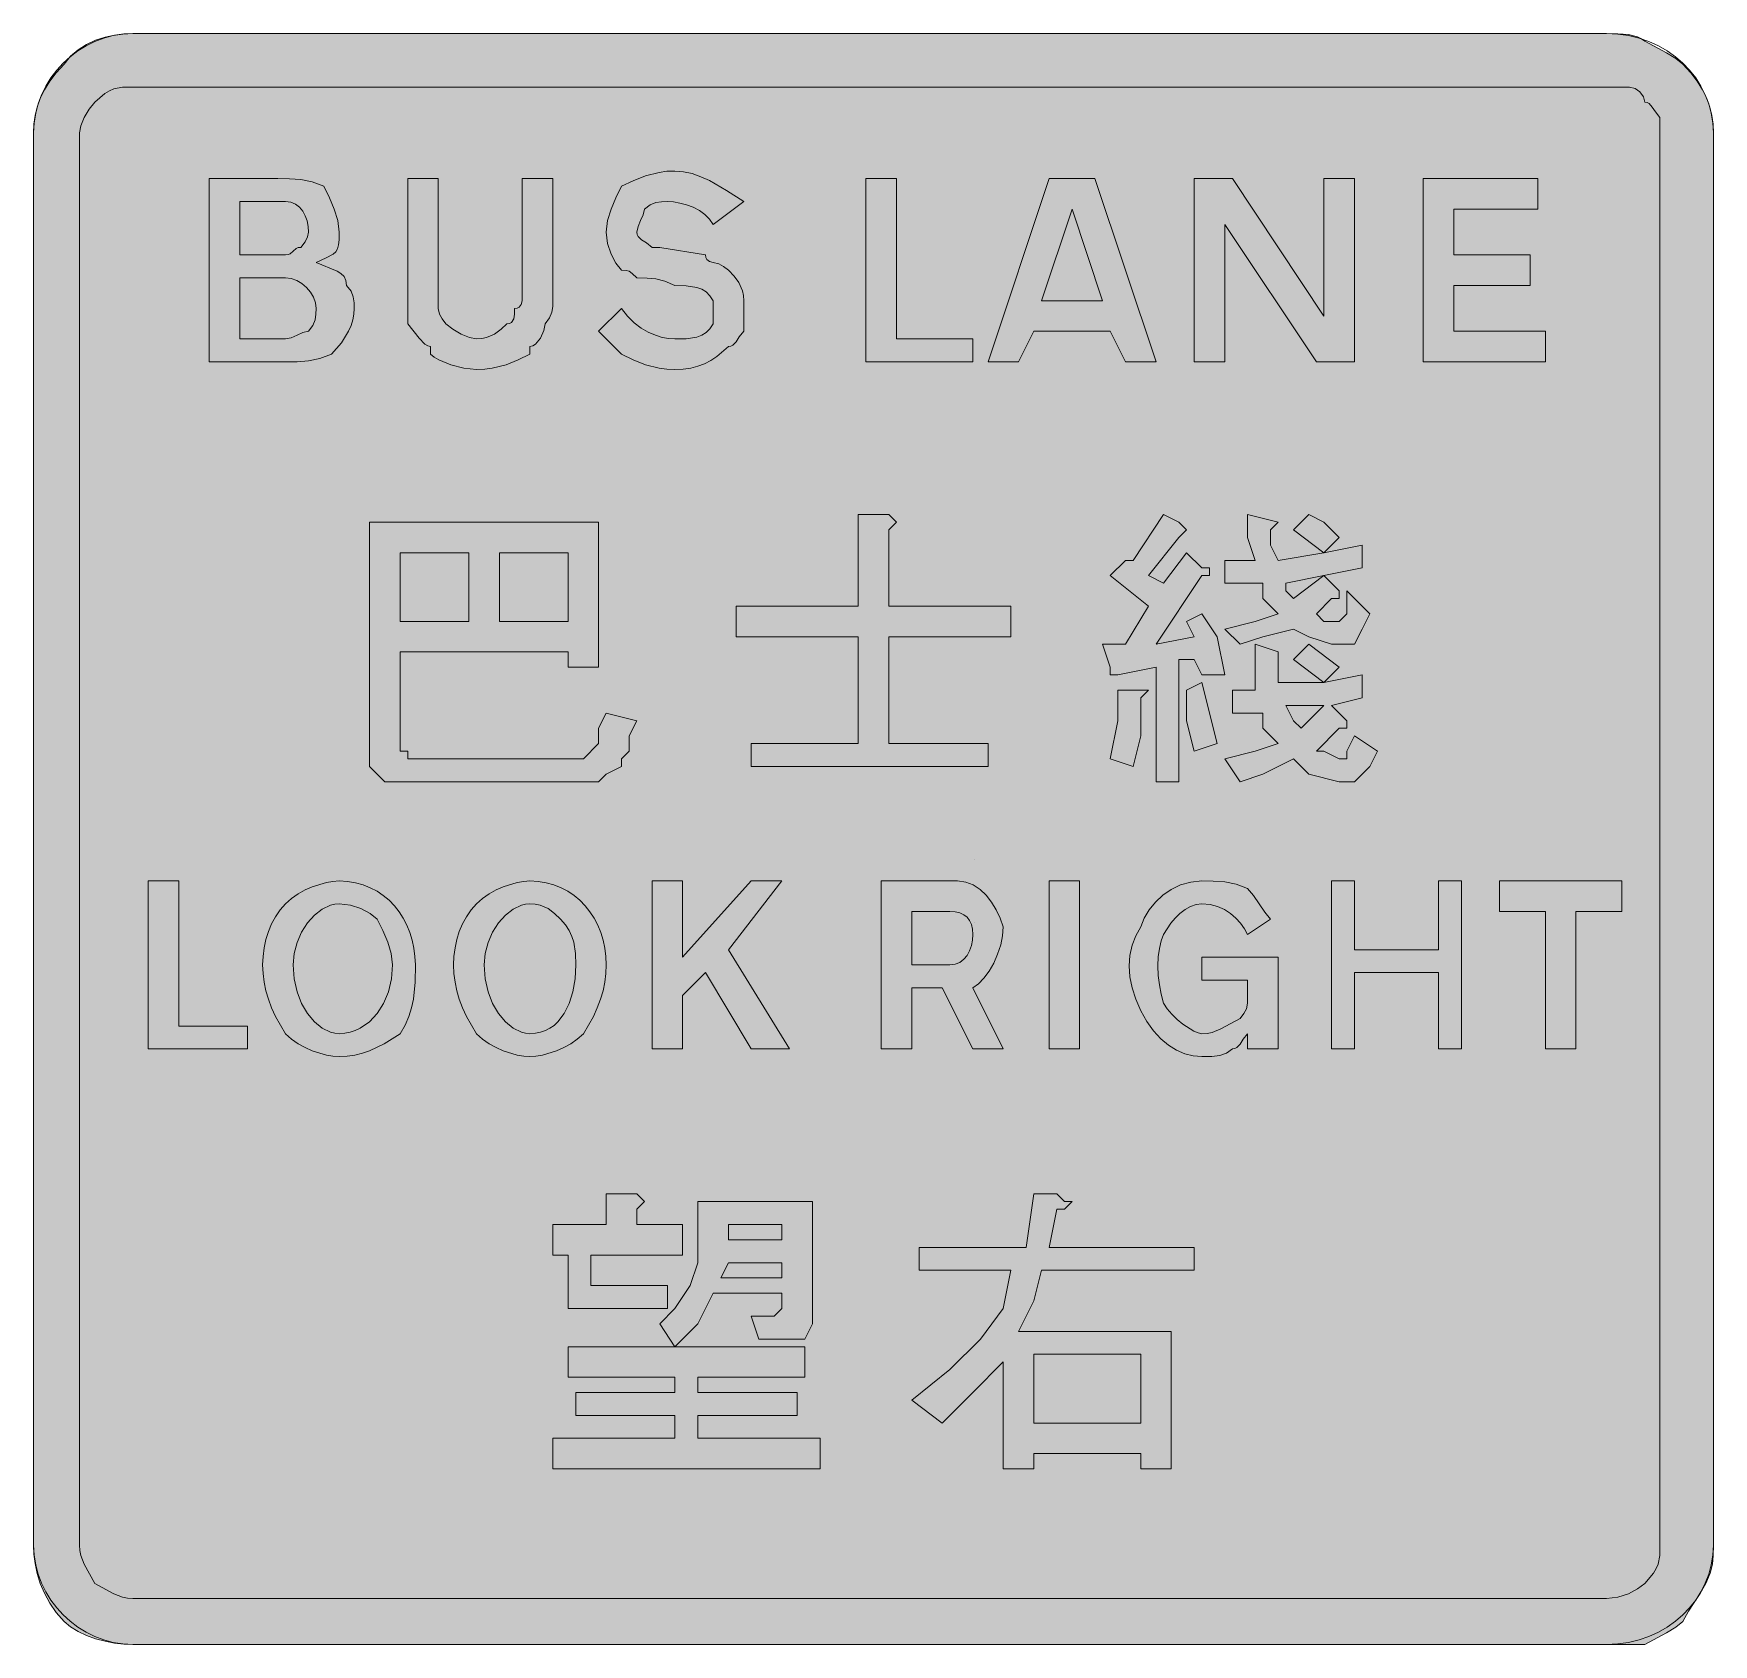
# Model space of a CAD drawing. Header units: metres. Extents: x 151 to 415, y 8 to 261.
import ezdxf

# ---------------------------------------------------------------- set-up
doc = ezdxf.new("R2010")
doc.units = ezdxf.units.M
for name, color, linetype, true_color in [('FILL_BLUE_0000FF', 7, 'Continuous', 0x0000ff), ('FILL_WHITE_FFFFFF', 7, 'Continuous', 0xffffff), ('STROKE_BLUE_0000FF', 7, 'Continuous', 0x0000ff), ('STROKE_WHITE_FFFFFF', 7, 'Continuous', 0xffffff)]:
    doc.layers.add(name, color=color, linetype=linetype, true_color=true_color)

msp = doc.modelspace()

# ---------------------------------------------------------------- hatches: boundary and pattern name
at = {"layer": 'FILL_BLUE_0000FF', "true_color": 0x0000ff}
h = msp.add_hatch(color=7, dxfattribs=at)
h.dxf.hatch_style = 1
h.paths.add_polyline_path([(166.22, 15.17), (165.46, 15.33), (164.07, 15.87), (161.07, 17.52), (159.42, 20.52), (158.88, 21.91), (158.72, 22.67), (158.67, 23.52), (158.67, 245.52), (158.88, 246.61), (159.42, 247.92), (160.19, 249.23), (161.07, 250.32), (162.68, 251.71), (163.39, 252.13), (164.07, 252.42), (165.46, 252.68), (167.07, 252.72), (398.67, 252.72), (402.27, 252.72), (403.15, 252.51), (403.92, 251.97), (404.46, 251.2), (404.67, 250.32), (405.07, 250.27), (405.38, 250.11), (405.87, 249.57), (406.36, 248.8), (407.07, 247.92), (407.07, 245.52), (407.07, 23.52), (407.03, 21.91), (406.77, 20.52), (406.48, 19.84), (406.06, 19.13), (404.67, 17.52), (403.56, 16.64), (402.12, 15.87), (400.45, 15.33), (398.67, 15.12), (167.07, 15.12), (166.22, 15.17)])
at = {"layer": 'FILL_WHITE_FFFFFF', "true_color": 0xffffff}
h = msp.add_hatch(color=7, dxfattribs=at)
h.dxf.hatch_style = 1
h.paths.add_polyline_path([(165.67, 7.98), (164.2, 8.14), (162.7, 8.43), (161.22, 8.82), (159.79, 9.33), (158.46, 9.94), (157.28, 10.68), (156.27, 11.52), (155.03, 12.92), (154, 14.41), (153.17, 15.95), (152.52, 17.52), (152.04, 19.09), (151.71, 20.63), (151.53, 22.12), (151.47, 23.52), (151.47, 245.52), (151.53, 246.87), (151.71, 248.22), (152.04, 249.57), (152.52, 250.92), (153.17, 252.27), (154, 253.62), (155.03, 254.97), (156.27, 256.32), (157.28, 257.56), (158.46, 258.59), (159.79, 259.42), (161.22, 260.07), (162.7, 260.55), (164.2, 260.88), (165.67, 261.06), (167.07, 261.12), (398.67, 261.12), (400.45, 261.1), (402.12, 260.97), (403.56, 260.61), (404.17, 260.32), (404.67, 259.92), (408.12, 258.12), (409.56, 257.22), (410.67, 256.32), (411.91, 254.97), (412.94, 253.62), (413.77, 252.27), (414.42, 250.92), (414.9, 249.57), (415.23, 248.22), (415.41, 246.87), (415.47, 245.52), (415.47, 23.52), (415.45, 21.91), (415.32, 20.52), (414.96, 19.13), (414.27, 17.52), (413.37, 15.91), (412.47, 14.52), (411.57, 13.13), (410.67, 11.52), (409.56, 10.62), (408.12, 9.72), (404.67, 7.92), (398.67, 7.92), (167.07, 7.92), (165.67, 7.98)])
h = msp.add_hatch(color=7, dxfattribs=at)
h.dxf.hatch_style = 1
h.paths.add_polyline_path([(193.47, 238.17), (195.27, 237.81), (197.07, 237.12), (197.95, 235.32), (198.72, 233.52), (199.26, 231.72), (199.47, 229.92), (199.47, 228.72), (199.41, 227.93), (199.25, 227.31), (198.96, 226.84), (198.57, 226.47), (197.45, 225.85), (195.87, 225.12), (199.17, 223.77), (199.78, 223.4), (200.26, 222.93), (200.56, 222.31), (200.67, 221.52), (201.36, 220.62), (201.72, 219.72), (201.85, 218.82), (201.87, 217.92), (201.81, 217.02), (201.65, 216.12), (201.36, 215.22), (200.97, 214.32), (199.85, 212.52), (198.27, 210.72), (196.47, 210.03), (194.67, 209.67), (192.87, 209.54), (191.07, 209.52), (179.07, 209.52), (179.07, 238.32), (189.87, 238.32), (191.67, 238.3), (193.47, 238.17)])
h.paths.add_polyline_path([(191.78, 226.51), (192.27, 226.92), (192.76, 227.33), (193.07, 227.47), (193.47, 227.52), (194.16, 228.4), (194.52, 229.17), (194.67, 229.92), (194.61, 230.82), (194.45, 231.68), (194.16, 232.49), (193.77, 233.22), (193.26, 233.83), (192.65, 234.31), (191.91, 234.61), (191.07, 234.72), (183.87, 234.72), (183.87, 226.32), (191.07, 226.32), (191.47, 226.37), (191.78, 226.51)], flags=16)
h.paths.add_polyline_path([(191.97, 213.31), (192.87, 213.72), (193.77, 214.13), (194.67, 214.32), (195.36, 215.22), (195.72, 216.12), (195.85, 217.02), (195.87, 217.92), (195.76, 218.82), (195.46, 219.68), (194.98, 220.49), (194.37, 221.22), (193.64, 221.83), (192.83, 222.31), (191.97, 222.61), (191.07, 222.72), (183.87, 222.72), (183.87, 213.12), (191.07, 213.12), (191.97, 213.31)], flags=16)
h = msp.add_hatch(color=7, dxfattribs=at)
h.dxf.hatch_style = 1
h.paths.add_polyline_path([(233.05, 218.22), (232.92, 217.32), (232.56, 216.42), (231.87, 215.52), (231.66, 214.45), (231.12, 213.27), (230.35, 212.31), (229.92, 212.03), (229.47, 211.92), (229.47, 210.72), (227.65, 209.84), (225.72, 209.07), (223.56, 208.53), (222.37, 208.37), (221.07, 208.32), (219.1, 208.53), (217.02, 209.07), (215.16, 209.84), (214.43, 210.27), (213.87, 210.72), (213.87, 211.92), (213.42, 212.03), (212.97, 212.31), (212.07, 213.27), (210.27, 215.52), (210.27, 219.12), (210.27, 238.32), (215.07, 238.32), (215.07, 219.12), (215.07, 217.92), (215.26, 217.04), (215.67, 216.27), (216.27, 215.52), (217.36, 214.64), (218.67, 213.87), (219.98, 213.33), (221.07, 213.12), (221.92, 213.17), (222.66, 213.33), (223.92, 213.87), (224.95, 214.64), (225.87, 215.52), (226.27, 215.57), (226.56, 215.73), (226.92, 216.27), (227.05, 217.04), (227.07, 217.92), (227.47, 217.97), (227.76, 218.11), (228.12, 218.52), (228.27, 219.12), (228.27, 238.32), (233.07, 238.32), (233.07, 219.12), (233.05, 218.22)])
h = msp.add_hatch(color=7, dxfattribs=at)
h.dxf.hatch_style = 1
h.paths.add_polyline_path([(263.07, 216.72), (263.07, 215.52), (263.07, 214.32), (262.36, 213.44), (261.87, 212.67), (261.38, 212.13), (261.07, 211.97), (260.67, 211.92), (258.85, 210.34), (257.91, 209.73), (256.92, 209.22), (255.88, 208.83), (254.76, 208.54), (253.57, 208.38), (252.27, 208.32), (250.97, 208.37), (249.78, 208.53), (247.62, 209.07), (245.69, 209.84), (243.87, 210.72), (240.27, 214.32), (243.87, 217.92), (244.82, 216.68), (245.86, 215.65), (246.95, 214.82), (248.07, 214.17), (249.19, 213.69), (250.28, 213.36), (251.32, 213.18), (252.27, 213.12), (254.05, 213.16), (255.72, 213.42), (256.48, 213.71), (257.16, 214.13), (257.77, 214.73), (258.27, 215.52), (258.27, 219.12), (257.77, 219.91), (257.16, 220.51), (256.48, 220.93), (255.72, 221.22), (254.05, 221.48), (252.27, 221.52), (250.66, 222.21), (249.27, 222.57), (247.88, 222.7), (246.27, 222.72), (245.56, 223.41), (245.07, 223.77), (244.58, 223.9), (243.87, 223.92), (242.99, 225.03), (242.22, 226.47), (241.68, 228.14), (241.47, 229.92), (241.68, 231.72), (242.22, 233.52), (242.99, 235.32), (243.87, 237.12), (245.69, 238), (247.62, 238.77), (249.78, 239.31), (250.97, 239.47), (252.27, 239.52), (253.62, 239.41), (254.97, 239.11), (256.32, 238.63), (257.67, 238.02), (260.37, 236.48), (263.07, 234.72), (258.27, 231.12), (257.71, 231.96), (256.98, 232.69), (256.1, 233.31), (255.12, 233.82), (254.09, 234.21), (253.04, 234.49), (252.02, 234.66), (251.07, 234.72), (250.17, 234.7), (249.27, 234.57), (248.37, 234.21), (247.47, 233.52), (247.28, 232.62), (246.87, 231.72), (246.46, 230.82), (246.27, 229.92), (246.32, 229.52), (246.48, 229.21), (247.02, 228.72), (247.79, 228.23), (248.67, 227.52), (249.87, 227.52), (257.07, 226.32), (257.12, 225.92), (257.26, 225.63), (257.67, 225.27), (258.27, 225.12), (259.15, 224.93), (259.92, 224.52), (260.67, 223.92), (261.55, 223), (262.32, 221.97), (262.86, 220.71), (263.02, 219.97), (263.07, 219.12), (263.07, 217.92), (263.07, 216.72)])
h = msp.add_hatch(color=7, dxfattribs=at)
h.dxf.hatch_style = 1
h.paths.add_polyline_path([(299.07, 213.12), (299.07, 209.52), (282.27, 209.52), (282.27, 238.32), (287.07, 238.32), (287.07, 213.12), (299.07, 213.12)])
h = msp.add_hatch(color=7, dxfattribs=at)
h.dxf.hatch_style = 1
h.paths.add_polyline_path([(323.07, 209.52), (320.67, 214.32), (308.67, 214.32), (306.27, 209.52), (301.47, 209.52), (311.07, 238.32), (318.27, 238.32), (327.87, 209.52), (323.07, 209.52)])
h.paths.add_polyline_path([(314.67, 233.52), (309.87, 219.12), (319.47, 219.12), (314.67, 233.52)], flags=16)
h = msp.add_hatch(color=7, dxfattribs=at)
h.dxf.hatch_style = 1
h.paths.add_polyline_path([(353.07, 209.52), (338.67, 231.12), (338.67, 209.52), (333.87, 209.52), (333.87, 238.32), (339.87, 238.32), (354.27, 216.72), (354.27, 238.32), (359.07, 238.32), (359.07, 209.52), (353.07, 209.52)])
h = msp.add_hatch(color=7, dxfattribs=at)
h.dxf.hatch_style = 1
h.paths.add_polyline_path([(369.87, 238.32), (387.87, 238.32), (387.87, 233.52), (374.67, 233.52), (374.67, 226.32), (386.67, 226.32), (386.67, 221.52), (374.67, 221.52), (374.67, 214.32), (389.07, 214.32), (389.07, 209.52), (369.87, 209.52), (369.87, 238.32)])
h = msp.add_hatch(color=7, dxfattribs=at)
h.dxf.hatch_style = 1
h.paths.add_polyline_path([(285.87, 185.52), (287.07, 184.32), (285.87, 183.12), (285.87, 171.12), (305.07, 171.12), (305.07, 166.32), (285.87, 166.32), (285.87, 149.52), (301.47, 149.52), (301.47, 145.92), (264.27, 145.92), (264.27, 149.52), (281.07, 149.52), (281.07, 166.32), (261.87, 166.32), (261.87, 171.12), (281.07, 171.12), (281.07, 185.52), (284.67, 185.52), (285.87, 185.52)])
h = msp.add_hatch(color=7, dxfattribs=at)
h.dxf.hatch_style = 1
h.paths.add_polyline_path([(331.47, 184.32), (332.67, 183.12), (331.47, 181.92), (326.67, 175.92), (329.07, 174.72), (332.67, 179.52), (335.07, 177.12), (336.27, 177.12), (336.27, 175.92), (335.07, 175.92), (327.87, 165.12), (333.87, 166.32), (332.67, 168.72), (335.07, 169.92), (337.47, 166.32), (338.67, 160.32), (335.07, 160.32), (333.87, 162.72), (331.47, 162.72), (331.47, 143.52), (327.87, 143.52), (327.87, 161.52), (321.87, 160.32), (320.67, 160.32), (320.67, 161.52), (319.47, 165.12), (323.07, 165.12), (326.67, 171.12), (320.67, 175.92), (323.07, 178.32), (324.27, 178.32), (329.07, 185.52), (331.47, 184.32)])
h = msp.add_hatch(color=7, dxfattribs=at)
h.dxf.hatch_style = 1
h.paths.add_polyline_path([(354.27, 175.92), (356.67, 173.52), (356.67, 172.32), (355.47, 172.32), (353.07, 169.92), (354.27, 168.72), (356.67, 168.72), (357.87, 169.92), (357.87, 173.52), (361.47, 169.92), (360.27, 167.52), (359.07, 165.12), (357.87, 165.12), (355.47, 165.12), (351.87, 166.32), (349.47, 167.52), (344.67, 166.32), (341.07, 165.12), (338.67, 167.52), (343.47, 168.72), (347.07, 169.92), (344.67, 172.32), (344.67, 174.72), (338.67, 174.72), (338.67, 178.32), (343.47, 178.32), (342.27, 181.92), (342.27, 185.52), (347.07, 184.32), (345.87, 183.12), (345.87, 180.72), (347.07, 178.32), (354.27, 179.52), (360.27, 180.72), (360.27, 177.12), (354.27, 175.92)])
h.paths.add_polyline_path([(348.27, 174.72), (348.27, 173.52), (349.47, 172.32), (354.27, 175.92), (348.27, 174.72)], flags=16)
h = msp.add_hatch(color=7, dxfattribs=at)
h.dxf.hatch_style = 1
h.paths.add_polyline_path([(354.27, 184.32), (356.67, 181.92), (354.27, 179.52), (349.47, 183.12), (351.87, 185.52), (354.27, 184.32)])
h = msp.add_hatch(color=7, dxfattribs=at)
h.dxf.hatch_style = 1
h.paths.add_polyline_path([(235.47, 161.52), (235.47, 163.92), (209.07, 163.92), (209.07, 149.52), (209.07, 148.32), (210.27, 148.32), (210.27, 147.12), (211.47, 147.12), (235.47, 147.12), (237.87, 147.12), (240.27, 149.52), (240.27, 151.92), (241.47, 154.32), (246.27, 153.12), (245.07, 150.72), (245.07, 148.32), (243.87, 147.12), (243.87, 145.92), (241.47, 144.72), (240.27, 143.52), (239.07, 143.52), (236.67, 143.52), (209.07, 143.52), (206.67, 143.52), (205.47, 144.72), (204.27, 145.92), (204.27, 148.32), (204.27, 184.32), (240.27, 184.32), (240.27, 161.52), (235.47, 161.52)])
h.paths.add_polyline_path([(209.07, 179.52), (209.07, 168.72), (219.87, 168.72), (219.87, 179.52), (209.07, 179.52)], flags=16)
h.paths.add_polyline_path([(235.47, 179.52), (224.67, 179.52), (224.67, 168.72), (235.47, 168.72), (235.47, 179.52)], flags=16)
h = msp.add_hatch(color=7, dxfattribs=at)
h.dxf.hatch_style = 1
h.paths.add_polyline_path([(357.87, 153.12), (357.87, 151.92), (356.67, 151.92), (353.07, 148.32), (354.27, 148.32), (356.67, 147.12), (357.87, 147.12), (357.87, 148.32), (359.07, 150.72), (362.67, 148.32), (361.47, 145.92), (360.27, 144.72), (359.07, 143.52), (356.67, 143.52), (351.87, 144.72), (349.47, 147.12), (344.67, 144.72), (341.07, 143.52), (338.67, 147.12), (343.47, 148.32), (347.07, 149.52), (344.67, 151.92), (344.67, 154.32), (339.87, 154.32), (339.87, 157.92), (343.47, 157.92), (343.47, 161.52), (343.47, 165.12), (347.07, 163.92), (347.07, 162.72), (347.07, 160.32), (347.07, 159.12), (354.27, 159.12), (360.27, 160.32), (360.27, 156.72), (355.47, 155.52), (357.87, 153.12)])
h.paths.add_polyline_path([(350.67, 151.92), (354.27, 155.52), (348.27, 155.52), (349.47, 153.12), (350.67, 151.92)], flags=16)
h = msp.add_hatch(color=7, dxfattribs=at)
h.dxf.hatch_style = 1
h.paths.add_polyline_path([(354.27, 159.12), (349.47, 162.72), (351.87, 165.12), (356.67, 161.52), (354.27, 159.12)])
h = msp.add_hatch(color=7, dxfattribs=at)
h.dxf.hatch_style = 1
h.paths.add_polyline_path([(337.47, 149.52), (333.87, 148.32), (332.67, 153.12), (332.67, 157.92), (335.07, 159.12), (337.47, 149.52)])
h = msp.add_hatch(color=7, dxfattribs=at)
h.dxf.hatch_style = 1
h.paths.add_polyline_path([(325.47, 157.92), (326.67, 157.92), (325.47, 156.72), (325.47, 150.72), (324.27, 145.92), (320.67, 147.12), (321.87, 153.12), (321.87, 157.92), (324.27, 157.92), (325.47, 157.92)])
h = msp.add_hatch(color=7, dxfattribs=at)
h.dxf.hatch_style = 1
h.paths.add_polyline_path([(185.07, 105.12), (185.07, 101.52), (169.47, 101.52), (169.47, 127.92), (174.27, 127.92), (174.27, 105.12), (185.07, 105.12)])
h = msp.add_hatch(color=7, dxfattribs=at)
h.dxf.hatch_style = 1
h.paths.add_polyline_path([(202.05, 127.65), (203.25, 127.32), (204.38, 126.87), (205.44, 126.31), (206.43, 125.64), (207.34, 124.88), (208.17, 124.02), (208.91, 123.08), (209.57, 122.06), (210.14, 120.97), (210.61, 119.82), (210.98, 118.61), (211.25, 117.35), (211.41, 116.05), (211.47, 114.72), (211.43, 112.02), (211.17, 109.32), (210.88, 107.97), (210.46, 106.62), (209.86, 105.27), (209.07, 103.92), (206.56, 102.34), (204.27, 101.22), (203.14, 100.83), (201.98, 100.54), (200.77, 100.38), (199.47, 100.32), (198.52, 100.38), (197.48, 100.54), (195.27, 101.22), (194.15, 101.73), (193.06, 102.34), (192.02, 103.08), (191.07, 103.92), (189.5, 106.62), (188.88, 107.97), (188.37, 109.32), (187.98, 110.67), (187.7, 112.02), (187.53, 113.37), (187.47, 114.72), (187.53, 116.07), (187.7, 117.4), (187.98, 118.71), (188.37, 119.97), (188.88, 121.18), (189.5, 122.31), (190.23, 123.37), (191.07, 124.32), (192.02, 125.16), (193.06, 125.89), (194.15, 126.51), (195.27, 127.02), (197.48, 127.69), (198.52, 127.86), (199.47, 127.92), (200.79, 127.85), (202.05, 127.65)])
h.paths.add_polyline_path([(198.13, 124.1), (196.83, 123.49), (195.61, 122.55), (194.52, 121.32), (193.6, 119.87), (192.89, 118.24), (192.43, 116.51), (192.27, 114.72), (192.43, 112.53), (192.89, 110.5), (193.6, 108.67), (194.52, 107.07), (195.61, 105.76), (196.83, 104.76), (198.13, 104.14), (198.8, 103.98), (199.47, 103.92), (200.36, 103.98), (201.21, 104.14), (202.03, 104.4), (202.81, 104.76), (204.24, 105.76), (205.47, 107.07), (206.48, 108.67), (207.23, 110.5), (207.71, 112.53), (207.87, 114.72), (207.66, 116.52), (207.12, 118.32), (206.35, 120.12), (205.47, 121.92), (204.36, 122.8), (202.92, 123.57), (201.25, 124.11), (199.47, 124.32), (198.8, 124.26), (198.13, 124.1)], flags=16)
h = msp.add_hatch(color=7, dxfattribs=at)
h.dxf.hatch_style = 1
h.paths.add_polyline_path([(232.05, 127.65), (233.25, 127.32), (234.38, 126.87), (235.44, 126.31), (236.43, 125.64), (237.34, 124.88), (238.17, 124.02), (238.91, 123.08), (239.57, 122.06), (240.14, 120.97), (240.61, 119.82), (240.98, 118.61), (241.25, 117.35), (241.41, 116.05), (241.47, 114.72), (241.41, 113.37), (241.25, 112.02), (240.96, 110.67), (240.57, 109.32), (240.06, 107.97), (239.45, 106.62), (237.87, 103.92), (236.92, 103.08), (235.88, 102.34), (234.79, 101.73), (233.67, 101.22), (231.46, 100.54), (230.42, 100.38), (229.47, 100.32), (228.52, 100.38), (227.48, 100.54), (225.27, 101.22), (224.15, 101.73), (223.06, 102.34), (222.02, 103.08), (221.07, 103.92), (219.5, 106.62), (218.88, 107.97), (218.37, 109.32), (217.98, 110.67), (217.7, 112.02), (217.53, 113.37), (217.47, 114.72), (217.53, 116.07), (217.7, 117.4), (217.98, 118.71), (218.37, 119.97), (218.88, 121.18), (219.5, 122.31), (220.23, 123.37), (221.07, 124.32), (222.02, 125.16), (223.06, 125.89), (224.15, 126.51), (225.27, 127.02), (227.48, 127.69), (228.52, 127.86), (229.47, 127.92), (230.79, 127.85), (232.05, 127.65)])
h.paths.add_polyline_path([(228.13, 124.1), (226.83, 123.49), (225.61, 122.55), (224.52, 121.32), (223.6, 119.87), (222.89, 118.24), (222.43, 116.51), (222.27, 114.72), (222.43, 112.53), (222.89, 110.5), (223.6, 108.67), (224.52, 107.07), (225.61, 105.76), (226.83, 104.76), (228.13, 104.14), (228.8, 103.98), (229.47, 103.92), (230.34, 103.98), (231.16, 104.14), (231.92, 104.4), (232.62, 104.76), (233.27, 105.22), (233.86, 105.76), (234.87, 107.07), (235.66, 108.67), (236.22, 110.5), (236.56, 112.53), (236.67, 114.72), (236.63, 116.52), (236.37, 118.32), (236.08, 119.22), (235.66, 120.12), (235.06, 121.02), (234.27, 121.92), (233.35, 122.8), (232.32, 123.57), (231.06, 124.11), (230.32, 124.27), (229.47, 124.32), (228.8, 124.26), (228.13, 124.1)], flags=16)
h = msp.add_hatch(color=7, dxfattribs=at)
h.dxf.hatch_style = 1
h.paths.add_polyline_path([(270.27, 101.52), (264.27, 101.52), (257.07, 113.52), (253.47, 109.92), (253.47, 101.52), (248.67, 101.52), (248.67, 127.92), (253.47, 127.92), (253.47, 115.92), (264.27, 127.92), (269.07, 127.92), (260.67, 117.12), (270.27, 101.52)])
h = msp.add_hatch(color=7, dxfattribs=at)
h.dxf.hatch_style = 1
h.paths.add_polyline_path([(299.15, 127.3), (300.21, 126.59), (301.17, 125.67), (302.01, 124.58), (302.75, 123.36), (303.36, 122.06), (303.87, 120.72), (303.76, 119.32), (303.46, 117.87), (302.98, 116.42), (302.37, 115.02), (301.64, 113.74), (300.83, 112.62), (299.97, 111.73), (299.07, 111.12), (303.87, 101.52), (299.07, 101.52), (294.27, 111.12), (289.47, 111.12), (289.47, 101.52), (284.67, 101.52), (284.67, 127.92), (296.67, 127.92), (297.96, 127.76), (299.15, 127.3)])
h.paths.add_polyline_path([(289.47, 114.72), (295.47, 114.72), (296.31, 114.83), (297.05, 115.13), (297.66, 115.61), (298.17, 116.22), (298.56, 116.95), (298.85, 117.76), (299.01, 118.62), (299.07, 119.52), (299.01, 120.36), (298.85, 121.09), (298.56, 121.71), (298.17, 122.22), (297.66, 122.61), (297.05, 122.89), (296.31, 123.06), (295.47, 123.12), (289.47, 123.12), (289.47, 114.72)], flags=16)
h = msp.add_hatch(color=7, dxfattribs=at)
h.dxf.hatch_style = 1
h.paths.add_polyline_path([(315.87, 127.92), (315.87, 101.52), (311.07, 101.52), (311.07, 127.92), (315.87, 127.92)])
h = msp.add_hatch(color=7, dxfattribs=at)
h.dxf.hatch_style = 1
h.paths.add_polyline_path([(342.27, 119.52), (341.76, 120.42), (341.15, 121.28), (340.41, 122.09), (339.57, 122.82), (338.61, 123.43), (337.55, 123.91), (336.36, 124.21), (335.07, 124.32), (334.17, 124.21), (333.29, 123.91), (332.43, 123.43), (331.62, 122.82), (330.86, 122.09), (330.18, 121.28), (329.07, 119.52), (328.68, 118.51), (328.4, 117.33), (328.23, 116), (328.17, 114.57), (328.23, 113.09), (328.4, 111.59), (328.68, 110.12), (329.07, 108.72), (329.62, 107.82), (330.35, 106.96), (331.18, 106.15), (332.07, 105.42), (333.8, 104.33), (334.52, 104.03), (335.07, 103.92), (335.92, 103.97), (336.68, 104.13), (338.07, 104.67), (341.07, 106.32), (341.67, 107.07), (342.08, 107.84), (342.27, 108.72), (342.27, 109.92), (342.27, 112.32), (335.07, 112.32), (335.07, 115.92), (347.07, 115.92), (347.07, 101.52), (342.27, 101.52), (342.27, 103.92), (341.56, 103.04), (341.07, 102.27), (340.58, 101.73), (340.27, 101.57), (339.87, 101.52), (338.95, 100.83), (337.92, 100.47), (336.66, 100.34), (335.07, 100.32), (333.72, 100.43), (332.39, 100.77), (331.08, 101.33), (329.82, 102.12), (328.61, 103.13), (327.48, 104.37), (326.42, 105.83), (325.47, 107.52), (324.68, 109.32), (324.12, 111.1), (323.78, 112.86), (323.67, 114.57), (323.78, 116.23), (324.12, 117.81), (324.68, 119.32), (325.47, 120.72), (326.03, 122.06), (326.8, 123.36), (327.77, 124.58), (328.92, 125.67), (330.24, 126.59), (331.71, 127.3), (333.33, 127.76), (335.07, 127.92), (336.87, 127.9), (338.67, 127.77), (340.47, 127.41), (342.27, 126.72), (343.17, 125.63), (344.07, 124.32), (344.97, 123.01), (345.87, 121.92), (342.27, 119.52)])
h = msp.add_hatch(color=7, dxfattribs=at)
h.dxf.hatch_style = 1
h.paths.add_polyline_path([(359.07, 101.52), (355.47, 101.52), (355.47, 127.92), (359.07, 127.92), (359.07, 117.12), (372.27, 117.12), (372.27, 127.92), (375.87, 127.92), (375.87, 101.52), (372.27, 101.52), (372.27, 113.52), (359.07, 113.52), (359.07, 101.52)])
h = msp.add_hatch(color=7, dxfattribs=at)
h.dxf.hatch_style = 1
h.paths.add_polyline_path([(389.07, 101.52), (389.07, 123.12), (381.87, 123.12), (381.87, 127.92), (401.07, 127.92), (401.07, 123.12), (393.87, 123.12), (393.87, 101.52), (389.07, 101.52)])
h = msp.add_hatch(color=7, dxfattribs=at)
h.dxf.hatch_style = 1
h.paths.add_polyline_path([(241.47, 73.92), (241.47, 78.72), (246.27, 78.72), (247.47, 77.52), (246.27, 76.32), (246.27, 73.92), (253.47, 73.92), (253.47, 69.12), (239.07, 69.12), (239.07, 65.52), (239.07, 64.32), (240.27, 64.32), (241.47, 64.32), (251.07, 64.32), (251.07, 60.72), (237.87, 60.72), (236.67, 60.72), (235.47, 60.72), (235.47, 61.92), (235.47, 63.12), (235.47, 69.12), (233.07, 69.12), (233.07, 73.92), (241.47, 73.92)])
h = msp.add_hatch(color=7, dxfattribs=at)
h.dxf.hatch_style = 1
h.paths.add_polyline_path([(255.87, 67.92), (255.87, 72.72), (255.87, 77.52), (273.87, 77.52), (273.87, 60.72), (273.87, 58.32), (272.67, 55.92), (270.27, 55.92), (267.87, 55.92), (265.47, 55.92), (264.27, 59.52), (267.87, 59.52), (269.07, 60.72), (269.07, 61.92), (269.07, 63.12), (258.27, 63.12), (255.87, 58.32), (252.27, 54.72), (249.87, 58.32), (252.27, 60.72), (254.67, 64.32), (255.87, 67.92)])
h.paths.add_polyline_path([(259.47, 65.52), (269.07, 65.52), (269.07, 67.92), (260.67, 67.92), (259.47, 65.52)], flags=16)
h.paths.add_polyline_path([(269.07, 73.92), (260.67, 73.92), (260.67, 71.52), (269.07, 71.52), (269.07, 73.92)], flags=16)
h = msp.add_hatch(color=7, dxfattribs=at)
h.dxf.hatch_style = 1
h.paths.add_polyline_path([(308.67, 78.72), (312.27, 78.72), (313.47, 77.52), (314.67, 77.52), (313.47, 76.32), (312.27, 76.32), (311.07, 70.32), (333.87, 70.32), (333.87, 66.72), (309.87, 66.72), (308.67, 61.92), (306.27, 57.12), (330.27, 57.12), (330.27, 35.52), (325.47, 35.52), (325.47, 37.92), (308.67, 37.92), (308.67, 35.52), (303.87, 35.52), (303.87, 52.32), (299.07, 47.52), (294.27, 42.72), (289.47, 46.32), (295.47, 51.12), (300.27, 55.92), (303.87, 60.72), (305.07, 66.72), (290.67, 66.72), (290.67, 70.32), (307.47, 70.32), (308.67, 78.72)])
h.paths.add_polyline_path([(325.47, 53.52), (308.67, 53.52), (308.67, 42.72), (325.47, 42.72), (325.47, 53.52)], flags=16)
h = msp.add_hatch(color=7, dxfattribs=at)
h.dxf.hatch_style = 1
h.paths.add_polyline_path([(272.67, 54.72), (272.67, 49.92), (255.87, 49.92), (255.87, 47.52), (271.47, 47.52), (271.47, 43.92), (255.87, 43.92), (255.87, 40.32), (275.07, 40.32), (275.07, 35.52), (233.07, 35.52), (233.07, 40.32), (252.27, 40.32), (252.27, 43.92), (236.67, 43.92), (236.67, 47.52), (252.27, 47.52), (252.27, 49.92), (235.47, 49.92), (235.47, 54.72), (272.67, 54.72)])

# ---------------------------------------------------------------- linework, layer by layer
at = {"layer": 'FILL_BLUE_0000FF', "lineweight": 0, "true_color": 0x0000ff}
msp.add_lwpolyline([(166.22, 15.17), (165.46, 15.33), (164.07, 15.87), (161.07, 17.52), (159.42, 20.52), (158.88, 21.91), (158.72, 22.67), (158.67, 23.52), (158.67, 245.52), (158.88, 246.61), (159.42, 247.92), (160.19, 249.23), (161.07, 250.32), (162.68, 251.71), (163.39, 252.13), (164.07, 252.42), (165.46, 252.68), (167.07, 252.72), (398.67, 252.72), (402.27, 252.72), (403.15, 252.51), (403.92, 251.97), (404.46, 251.2), (404.67, 250.32), (405.07, 250.27), (405.38, 250.11), (405.87, 249.57), (406.36, 248.8), (407.07, 247.92), (407.07, 245.52), (407.07, 23.52), (407.03, 21.91), (406.77, 20.52), (406.48, 19.84), (406.06, 19.13), (404.67, 17.52), (403.56, 16.64), (402.12, 15.87), (400.45, 15.33), (398.67, 15.12), (167.07, 15.12)], close=True, dxfattribs=at)
at = {"layer": 'FILL_WHITE_FFFFFF', "lineweight": 0, "true_color": 0xffffff}
for points in [[(165.67, 7.98), (164.2, 8.14), (162.7, 8.43), (161.22, 8.82), (159.79, 9.33), (158.46, 9.94), (157.28, 10.68), (156.27, 11.52), (155.03, 12.92), (154, 14.41), (153.17, 15.95), (152.52, 17.52), (152.04, 19.09), (151.71, 20.63), (151.53, 22.12), (151.47, 23.52), (151.47, 245.52), (151.53, 246.87), (151.71, 248.22), (152.04, 249.57), (152.52, 250.92), (153.17, 252.27), (154, 253.62), (155.03, 254.97), (156.27, 256.32), (157.28, 257.56), (158.46, 258.59), (159.79, 259.42), (161.22, 260.07), (162.7, 260.55), (164.2, 260.88), (165.67, 261.06), (167.07, 261.12), (398.67, 261.12), (400.45, 261.1), (402.12, 260.97), (403.56, 260.61), (404.17, 260.32), (404.67, 259.92), (408.12, 258.12), (409.56, 257.22), (410.67, 256.32), (411.91, 254.97), (412.94, 253.62), (413.77, 252.27), (414.42, 250.92), (414.9, 249.57), (415.23, 248.22), (415.41, 246.87), (415.47, 245.52), (415.47, 23.52), (415.45, 21.91), (415.32, 20.52), (414.96, 19.13), (414.27, 17.52), (413.37, 15.91), (412.47, 14.52), (411.57, 13.13), (410.67, 11.52), (409.56, 10.62), (408.12, 9.72), (404.67, 7.92), (398.67, 7.92), (167.07, 7.92)], [(193.47, 238.17), (195.27, 237.81), (197.07, 237.12), (197.95, 235.32), (198.72, 233.52), (199.26, 231.72), (199.47, 229.92), (199.47, 228.72), (199.41, 227.93), (199.25, 227.31), (198.96, 226.84), (198.57, 226.47), (197.45, 225.85), (195.87, 225.12), (199.17, 223.77), (199.78, 223.4), (200.26, 222.93), (200.56, 222.31), (200.67, 221.52), (201.36, 220.62), (201.72, 219.72), (201.85, 218.82), (201.87, 217.92), (201.81, 217.02), (201.65, 216.12), (201.36, 215.22), (200.97, 214.32), (199.85, 212.52), (198.27, 210.72), (196.47, 210.03), (194.67, 209.67), (192.87, 209.54), (191.07, 209.52), (179.07, 209.52), (179.07, 238.32), (189.87, 238.32), (191.67, 238.3)], [(233.05, 218.22), (232.92, 217.32), (232.56, 216.42), (231.87, 215.52), (231.66, 214.45), (231.12, 213.27), (230.35, 212.31), (229.92, 212.03), (229.47, 211.92), (229.47, 210.72), (227.65, 209.84), (225.72, 209.07), (223.56, 208.53), (222.37, 208.37), (221.07, 208.32), (219.1, 208.53), (217.02, 209.07), (215.16, 209.84), (214.43, 210.27), (213.87, 210.72), (213.87, 211.92), (213.42, 212.03), (212.97, 212.31), (212.07, 213.27), (210.27, 215.52), (210.27, 219.12), (210.27, 238.32), (215.07, 238.32), (215.07, 219.12), (215.07, 217.92), (215.26, 217.04), (215.67, 216.27), (216.27, 215.52), (217.36, 214.64), (218.67, 213.87), (219.98, 213.33), (221.07, 213.12), (221.92, 213.17), (222.66, 213.33), (223.92, 213.87), (224.95, 214.64), (225.87, 215.52), (226.27, 215.57), (226.56, 215.73), (226.92, 216.27), (227.05, 217.04), (227.07, 217.92), (227.47, 217.97), (227.76, 218.11), (228.12, 218.52), (228.27, 219.12), (228.27, 238.32), (233.07, 238.32), (233.07, 219.12)], [(263.07, 216.72), (263.07, 215.52), (263.07, 214.32), (262.36, 213.44), (261.87, 212.67), (261.38, 212.13), (261.07, 211.97), (260.67, 211.92), (258.85, 210.34), (257.91, 209.73), (256.92, 209.22), (255.88, 208.83), (254.76, 208.54), (253.57, 208.38), (252.27, 208.32), (250.97, 208.37), (249.78, 208.53), (247.62, 209.07), (245.69, 209.84), (243.87, 210.72), (240.27, 214.32), (243.87, 217.92), (244.82, 216.68), (245.86, 215.65), (246.95, 214.82), (248.07, 214.17), (249.19, 213.69), (250.28, 213.36), (251.32, 213.18), (252.27, 213.12), (254.05, 213.16), (255.72, 213.42), (256.48, 213.71), (257.16, 214.13), (257.77, 214.73), (258.27, 215.52), (258.27, 219.12), (257.77, 219.91), (257.16, 220.51), (256.48, 220.93), (255.72, 221.22), (254.05, 221.48), (252.27, 221.52), (250.66, 222.21), (249.27, 222.57), (247.88, 222.7), (246.27, 222.72), (245.56, 223.41), (245.07, 223.77), (244.58, 223.9), (243.87, 223.92), (242.99, 225.03), (242.22, 226.47), (241.68, 228.14), (241.47, 229.92), (241.68, 231.72), (242.22, 233.52), (242.99, 235.32), (243.87, 237.12), (245.69, 238), (247.62, 238.77), (249.78, 239.31), (250.97, 239.47), (252.27, 239.52), (253.62, 239.41), (254.97, 239.11), (256.32, 238.63), (257.67, 238.02), (260.37, 236.48), (263.07, 234.72), (258.27, 231.12), (257.71, 231.96), (256.98, 232.69), (256.1, 233.31), (255.12, 233.82), (254.09, 234.21), (253.04, 234.49), (252.02, 234.66), (251.07, 234.72), (250.17, 234.7), (249.27, 234.57), (248.37, 234.21), (247.47, 233.52), (247.28, 232.62), (246.87, 231.72), (246.46, 230.82), (246.27, 229.92), (246.32, 229.52), (246.48, 229.21), (247.02, 228.72), (247.79, 228.23), (248.67, 227.52), (249.87, 227.52), (257.07, 226.32), (257.12, 225.92), (257.26, 225.63), (257.67, 225.27), (258.27, 225.12), (259.15, 224.93), (259.92, 224.52), (260.67, 223.92), (261.55, 223), (262.32, 221.97), (262.86, 220.71), (263.02, 219.97), (263.07, 219.12), (263.07, 217.92)], [(299.07, 213.12), (299.07, 209.52), (282.27, 209.52), (282.27, 238.32), (287.07, 238.32), (287.07, 213.12)], [(323.07, 209.52), (320.67, 214.32), (308.67, 214.32), (306.27, 209.52), (301.47, 209.52), (311.07, 238.32), (318.27, 238.32), (327.87, 209.52)], [(353.07, 209.52), (338.67, 231.12), (338.67, 209.52), (333.87, 209.52), (333.87, 238.32), (339.87, 238.32), (354.27, 216.72), (354.27, 238.32), (359.07, 238.32), (359.07, 209.52)], [(369.87, 238.32), (387.87, 238.32), (387.87, 233.52), (374.67, 233.52), (374.67, 226.32), (386.67, 226.32), (386.67, 221.52), (374.67, 221.52), (374.67, 214.32), (389.07, 214.32), (389.07, 209.52), (369.87, 209.52)], [(191.78, 226.51), (192.27, 226.92), (192.76, 227.33), (193.07, 227.47), (193.47, 227.52), (194.16, 228.4), (194.52, 229.17), (194.67, 229.92), (194.61, 230.82), (194.45, 231.68), (194.16, 232.49), (193.77, 233.22), (193.26, 233.83), (192.65, 234.31), (191.91, 234.61), (191.07, 234.72), (183.87, 234.72), (183.87, 226.32), (191.07, 226.32), (191.47, 226.37)], [(314.67, 233.52), (309.87, 219.12), (319.47, 219.12)], [(191.97, 213.31), (192.87, 213.72), (193.77, 214.13), (194.67, 214.32), (195.36, 215.22), (195.72, 216.12), (195.85, 217.02), (195.87, 217.92), (195.76, 218.82), (195.46, 219.68), (194.98, 220.49), (194.37, 221.22), (193.64, 221.83), (192.83, 222.31), (191.97, 222.61), (191.07, 222.72), (183.87, 222.72), (183.87, 213.12), (191.07, 213.12)], [(285.87, 185.52), (287.07, 184.32), (285.87, 183.12), (285.87, 171.12), (305.07, 171.12), (305.07, 166.32), (285.87, 166.32), (285.87, 149.52), (301.47, 149.52), (301.47, 145.92), (264.27, 145.92), (264.27, 149.52), (281.07, 149.52), (281.07, 166.32), (261.87, 166.32), (261.87, 171.12), (281.07, 171.12), (281.07, 185.52), (284.67, 185.52)], [(331.47, 184.32), (332.67, 183.12), (331.47, 181.92), (326.67, 175.92), (329.07, 174.72), (332.67, 179.52), (335.07, 177.12), (336.27, 177.12), (336.27, 175.92), (335.07, 175.92), (327.87, 165.12), (333.87, 166.32), (332.67, 168.72), (335.07, 169.92), (337.47, 166.32), (338.67, 160.32), (335.07, 160.32), (333.87, 162.72), (331.47, 162.72), (331.47, 143.52), (327.87, 143.52), (327.87, 161.52), (321.87, 160.32), (320.67, 160.32), (320.67, 161.52), (319.47, 165.12), (323.07, 165.12), (326.67, 171.12), (320.67, 175.92), (323.07, 178.32), (324.27, 178.32), (329.07, 185.52)], [(354.27, 175.92), (356.67, 173.52), (356.67, 172.32), (355.47, 172.32), (353.07, 169.92), (354.27, 168.72), (356.67, 168.72), (357.87, 169.92), (357.87, 173.52), (361.47, 169.92), (360.27, 167.52), (359.07, 165.12), (357.87, 165.12), (355.47, 165.12), (351.87, 166.32), (349.47, 167.52), (344.67, 166.32), (341.07, 165.12), (338.67, 167.52), (343.47, 168.72), (347.07, 169.92), (344.67, 172.32), (344.67, 174.72), (338.67, 174.72), (338.67, 178.32), (343.47, 178.32), (342.27, 181.92), (342.27, 185.52), (347.07, 184.32), (345.87, 183.12), (345.87, 180.72), (347.07, 178.32), (354.27, 179.52), (360.27, 180.72), (360.27, 177.12)], [(354.27, 184.32), (356.67, 181.92), (354.27, 179.52), (349.47, 183.12), (351.87, 185.52)], [(235.47, 161.52), (235.47, 163.92), (209.07, 163.92), (209.07, 149.52), (209.07, 148.32), (210.27, 148.32), (210.27, 147.12), (211.47, 147.12), (235.47, 147.12), (237.87, 147.12), (240.27, 149.52), (240.27, 151.92), (241.47, 154.32), (246.27, 153.12), (245.07, 150.72), (245.07, 148.32), (243.87, 147.12), (243.87, 145.92), (241.47, 144.72), (240.27, 143.52), (239.07, 143.52), (236.67, 143.52), (209.07, 143.52), (206.67, 143.52), (205.47, 144.72), (204.27, 145.92), (204.27, 148.32), (204.27, 184.32), (240.27, 184.32), (240.27, 161.52)], [(209.07, 179.52), (209.07, 168.72), (219.87, 168.72), (219.87, 179.52)], [(235.47, 179.52), (224.67, 179.52), (224.67, 168.72), (235.47, 168.72)], [(348.27, 174.72), (348.27, 173.52), (349.47, 172.32), (354.27, 175.92)], [(357.87, 153.12), (357.87, 151.92), (356.67, 151.92), (353.07, 148.32), (354.27, 148.32), (356.67, 147.12), (357.87, 147.12), (357.87, 148.32), (359.07, 150.72), (362.67, 148.32), (361.47, 145.92), (360.27, 144.72), (359.07, 143.52), (356.67, 143.52), (351.87, 144.72), (349.47, 147.12), (344.67, 144.72), (341.07, 143.52), (338.67, 147.12), (343.47, 148.32), (347.07, 149.52), (344.67, 151.92), (344.67, 154.32), (339.87, 154.32), (339.87, 157.92), (343.47, 157.92), (343.47, 161.52), (343.47, 165.12), (347.07, 163.92), (347.07, 162.72), (347.07, 160.32), (347.07, 159.12), (354.27, 159.12), (360.27, 160.32), (360.27, 156.72), (355.47, 155.52)], [(354.27, 159.12), (349.47, 162.72), (351.87, 165.12), (356.67, 161.52)], [(337.47, 149.52), (333.87, 148.32), (332.67, 153.12), (332.67, 157.92), (335.07, 159.12)], [(325.47, 157.92), (326.67, 157.92), (325.47, 156.72), (325.47, 150.72), (324.27, 145.92), (320.67, 147.12), (321.87, 153.12), (321.87, 157.92), (324.27, 157.92)], [(350.67, 151.92), (354.27, 155.52), (348.27, 155.52), (349.47, 153.12)], [(185.07, 105.12), (185.07, 101.52), (169.47, 101.52), (169.47, 127.92), (174.27, 127.92), (174.27, 105.12)], [(202.05, 127.65), (203.25, 127.32), (204.38, 126.87), (205.44, 126.31), (206.43, 125.64), (207.34, 124.88), (208.17, 124.02), (208.91, 123.08), (209.57, 122.06), (210.14, 120.97), (210.61, 119.82), (210.98, 118.61), (211.25, 117.35), (211.41, 116.05), (211.47, 114.72), (211.43, 112.02), (211.17, 109.32), (210.88, 107.97), (210.46, 106.62), (209.86, 105.27), (209.07, 103.92), (206.56, 102.34), (204.27, 101.22), (203.14, 100.83), (201.98, 100.54), (200.77, 100.38), (199.47, 100.32), (198.52, 100.38), (197.48, 100.54), (195.27, 101.22), (194.15, 101.73), (193.06, 102.34), (192.02, 103.08), (191.07, 103.92), (189.5, 106.62), (188.88, 107.97), (188.37, 109.32), (187.98, 110.67), (187.7, 112.02), (187.53, 113.37), (187.47, 114.72), (187.53, 116.07), (187.7, 117.4), (187.98, 118.71), (188.37, 119.97), (188.88, 121.18), (189.5, 122.31), (190.23, 123.37), (191.07, 124.32), (192.02, 125.16), (193.06, 125.89), (194.15, 126.51), (195.27, 127.02), (197.48, 127.69), (198.52, 127.86), (199.47, 127.92), (200.79, 127.85)], [(232.05, 127.65), (233.25, 127.32), (234.38, 126.87), (235.44, 126.31), (236.43, 125.64), (237.34, 124.88), (238.17, 124.02), (238.91, 123.08), (239.57, 122.06), (240.14, 120.97), (240.61, 119.82), (240.98, 118.61), (241.25, 117.35), (241.41, 116.05), (241.47, 114.72), (241.41, 113.37), (241.25, 112.02), (240.96, 110.67), (240.57, 109.32), (240.06, 107.97), (239.45, 106.62), (237.87, 103.92), (236.92, 103.08), (235.88, 102.34), (234.79, 101.73), (233.67, 101.22), (231.46, 100.54), (230.42, 100.38), (229.47, 100.32), (228.52, 100.38), (227.48, 100.54), (225.27, 101.22), (224.15, 101.73), (223.06, 102.34), (222.02, 103.08), (221.07, 103.92), (219.5, 106.62), (218.88, 107.97), (218.37, 109.32), (217.98, 110.67), (217.7, 112.02), (217.53, 113.37), (217.47, 114.72), (217.53, 116.07), (217.7, 117.4), (217.98, 118.71), (218.37, 119.97), (218.88, 121.18), (219.5, 122.31), (220.23, 123.37), (221.07, 124.32), (222.02, 125.16), (223.06, 125.89), (224.15, 126.51), (225.27, 127.02), (227.48, 127.69), (228.52, 127.86), (229.47, 127.92), (230.79, 127.85)], [(270.27, 101.52), (264.27, 101.52), (257.07, 113.52), (253.47, 109.92), (253.47, 101.52), (248.67, 101.52), (248.67, 127.92), (253.47, 127.92), (253.47, 115.92), (264.27, 127.92), (269.07, 127.92), (260.67, 117.12)], [(299.15, 127.3), (300.21, 126.59), (301.17, 125.67), (302.01, 124.58), (302.75, 123.36), (303.36, 122.06), (303.87, 120.72), (303.76, 119.32), (303.46, 117.87), (302.98, 116.42), (302.37, 115.02), (301.64, 113.74), (300.83, 112.62), (299.97, 111.73), (299.07, 111.12), (303.87, 101.52), (299.07, 101.52), (294.27, 111.12), (289.47, 111.12), (289.47, 101.52), (284.67, 101.52), (284.67, 127.92), (296.67, 127.92), (297.96, 127.76)], [(315.87, 127.92), (315.87, 101.52), (311.07, 101.52), (311.07, 127.92)], [(342.27, 119.52), (341.76, 120.42), (341.15, 121.28), (340.41, 122.09), (339.57, 122.82), (338.61, 123.43), (337.55, 123.91), (336.36, 124.21), (335.07, 124.32), (334.17, 124.21), (333.29, 123.91), (332.43, 123.43), (331.62, 122.82), (330.86, 122.09), (330.18, 121.28), (329.07, 119.52), (328.68, 118.51), (328.4, 117.33), (328.23, 116), (328.17, 114.57), (328.23, 113.09), (328.4, 111.59), (328.68, 110.12), (329.07, 108.72), (329.62, 107.82), (330.35, 106.96), (331.18, 106.15), (332.07, 105.42), (333.8, 104.33), (334.52, 104.03), (335.07, 103.92), (335.92, 103.97), (336.68, 104.13), (338.07, 104.67), (341.07, 106.32), (341.67, 107.07), (342.08, 107.84), (342.27, 108.72), (342.27, 109.92), (342.27, 112.32), (335.07, 112.32), (335.07, 115.92), (347.07, 115.92), (347.07, 101.52), (342.27, 101.52), (342.27, 103.92), (341.56, 103.04), (341.07, 102.27), (340.58, 101.73), (340.27, 101.57), (339.87, 101.52), (338.95, 100.83), (337.92, 100.47), (336.66, 100.34), (335.07, 100.32), (333.72, 100.43), (332.39, 100.77), (331.08, 101.33), (329.82, 102.12), (328.61, 103.13), (327.48, 104.37), (326.42, 105.83), (325.47, 107.52), (324.68, 109.32), (324.12, 111.1), (323.78, 112.86), (323.67, 114.57), (323.78, 116.23), (324.12, 117.81), (324.68, 119.32), (325.47, 120.72), (326.03, 122.06), (326.8, 123.36), (327.77, 124.58), (328.92, 125.67), (330.24, 126.59), (331.71, 127.3), (333.33, 127.76), (335.07, 127.92), (336.87, 127.9), (338.67, 127.77), (340.47, 127.41), (342.27, 126.72), (343.17, 125.63), (344.07, 124.32), (344.97, 123.01), (345.87, 121.92)], [(359.07, 101.52), (355.47, 101.52), (355.47, 127.92), (359.07, 127.92), (359.07, 117.12), (372.27, 117.12), (372.27, 127.92), (375.87, 127.92), (375.87, 101.52), (372.27, 101.52), (372.27, 113.52), (359.07, 113.52)], [(389.07, 101.52), (389.07, 123.12), (381.87, 123.12), (381.87, 127.92), (401.07, 127.92), (401.07, 123.12), (393.87, 123.12), (393.87, 101.52)], [(198.13, 124.1), (196.83, 123.49), (195.61, 122.55), (194.52, 121.32), (193.6, 119.87), (192.89, 118.24), (192.43, 116.51), (192.27, 114.72), (192.43, 112.53), (192.89, 110.5), (193.6, 108.67), (194.52, 107.07), (195.61, 105.76), (196.83, 104.76), (198.13, 104.14), (198.8, 103.98), (199.47, 103.92), (200.36, 103.98), (201.21, 104.14), (202.03, 104.4), (202.81, 104.76), (204.24, 105.76), (205.47, 107.07), (206.48, 108.67), (207.23, 110.5), (207.71, 112.53), (207.87, 114.72), (207.66, 116.52), (207.12, 118.32), (206.35, 120.12), (205.47, 121.92), (204.36, 122.8), (202.92, 123.57), (201.25, 124.11), (199.47, 124.32), (198.8, 124.26)], [(228.13, 124.1), (226.83, 123.49), (225.61, 122.55), (224.52, 121.32), (223.6, 119.87), (222.89, 118.24), (222.43, 116.51), (222.27, 114.72), (222.43, 112.53), (222.89, 110.5), (223.6, 108.67), (224.52, 107.07), (225.61, 105.76), (226.83, 104.76), (228.13, 104.14), (228.8, 103.98), (229.47, 103.92), (230.34, 103.98), (231.16, 104.14), (231.92, 104.4), (232.62, 104.76), (233.27, 105.22), (233.86, 105.76), (234.87, 107.07), (235.66, 108.67), (236.22, 110.5), (236.56, 112.53), (236.67, 114.72), (236.63, 116.52), (236.37, 118.32), (236.08, 119.22), (235.66, 120.12), (235.06, 121.02), (234.27, 121.92), (233.35, 122.8), (232.32, 123.57), (231.06, 124.11), (230.32, 124.27), (229.47, 124.32), (228.8, 124.26)], [(289.47, 114.72), (295.47, 114.72), (296.31, 114.83), (297.05, 115.13), (297.66, 115.61), (298.17, 116.22), (298.56, 116.95), (298.85, 117.76), (299.01, 118.62), (299.07, 119.52), (299.01, 120.36), (298.85, 121.09), (298.56, 121.71), (298.17, 122.22), (297.66, 122.61), (297.05, 122.89), (296.31, 123.06), (295.47, 123.12), (289.47, 123.12)], [(241.47, 73.92), (241.47, 78.72), (246.27, 78.72), (247.47, 77.52), (246.27, 76.32), (246.27, 73.92), (253.47, 73.92), (253.47, 69.12), (239.07, 69.12), (239.07, 65.52), (239.07, 64.32), (240.27, 64.32), (241.47, 64.32), (251.07, 64.32), (251.07, 60.72), (237.87, 60.72), (236.67, 60.72), (235.47, 60.72), (235.47, 61.92), (235.47, 63.12), (235.47, 69.12), (233.07, 69.12), (233.07, 73.92)], [(255.87, 67.92), (255.87, 72.72), (255.87, 77.52), (273.87, 77.52), (273.87, 60.72), (273.87, 58.32), (272.67, 55.92), (270.27, 55.92), (267.87, 55.92), (265.47, 55.92), (264.27, 59.52), (267.87, 59.52), (269.07, 60.72), (269.07, 61.92), (269.07, 63.12), (258.27, 63.12), (255.87, 58.32), (252.27, 54.72), (249.87, 58.32), (252.27, 60.72), (254.67, 64.32)], [(308.67, 78.72), (312.27, 78.72), (313.47, 77.52), (314.67, 77.52), (313.47, 76.32), (312.27, 76.32), (311.07, 70.32), (333.87, 70.32), (333.87, 66.72), (309.87, 66.72), (308.67, 61.92), (306.27, 57.12), (330.27, 57.12), (330.27, 35.52), (325.47, 35.52), (325.47, 37.92), (308.67, 37.92), (308.67, 35.52), (303.87, 35.52), (303.87, 52.32), (299.07, 47.52), (294.27, 42.72), (289.47, 46.32), (295.47, 51.12), (300.27, 55.92), (303.87, 60.72), (305.07, 66.72), (290.67, 66.72), (290.67, 70.32), (307.47, 70.32)], [(269.07, 73.92), (260.67, 73.92), (260.67, 71.52), (269.07, 71.52)], [(259.47, 65.52), (269.07, 65.52), (269.07, 67.92), (260.67, 67.92)], [(272.67, 54.72), (272.67, 49.92), (255.87, 49.92), (255.87, 47.52), (271.47, 47.52), (271.47, 43.92), (255.87, 43.92), (255.87, 40.32), (275.07, 40.32), (275.07, 35.52), (233.07, 35.52), (233.07, 40.32), (252.27, 40.32), (252.27, 43.92), (236.67, 43.92), (236.67, 47.52), (252.27, 47.52), (252.27, 49.92), (235.47, 49.92), (235.47, 54.72)], [(325.47, 53.52), (308.67, 53.52), (308.67, 42.72), (325.47, 42.72)]]:
    msp.add_lwpolyline(points, close=True, dxfattribs=at)
at = {"layer": 'STROKE_BLUE_0000FF', "lineweight": 0, "true_color": 0x0000ff}
msp.add_lwpolyline([(415.47, 23.52), (415.47, 245.52), (415.386797, 247.079473), (415.141875, 248.602031), (414.742266, 250.078887), (414.195, 251.50125), (413.507109, 252.860332), (412.685625, 254.147344), (411.737578, 255.353496), (410.67, 256.47), (409.489922, 257.488066), (408.204375, 258.398906), (406.820391, 259.19373), (405.345, 259.86375), (403.785234, 260.400176), (402.148125, 260.794219), (400.440703, 261.03709), (398.67, 261.12), (167.07, 261.12), (165.510527, 261.03709), (163.987969, 260.794219), (162.511113, 260.400176), (161.08875, 259.86375), (159.729668, 259.19373), (158.442656, 258.398906), (157.236504, 257.488066), (156.12, 256.47), (155.101934, 255.353496), (154.191094, 254.147344), (153.39627, 252.860332), (152.72625, 251.50125), (152.189824, 250.078887), (151.795781, 248.602031), (151.55291, 247.079473), (151.47, 245.52), (151.47, 23.52), (151.55291, 21.960527), (151.795781, 20.437969), (152.189824, 18.961113), (152.72625, 17.53875), (153.39627, 16.179668), (154.191094, 14.892656), (155.101934, 13.686504), (156.12, 12.57), (157.236504, 11.551934), (158.442656, 10.641094), (159.729668, 9.84627), (161.08875, 9.17625), (162.511113, 8.639824), (163.987969, 8.245781), (165.510527, 8.00291), (167.07, 7.92), (398.67, 7.92), (400.440703, 8.00291), (402.148125, 8.245781), (403.785234, 8.639824), (405.345, 9.17625), (406.820391, 9.84627), (408.204375, 10.641094), (409.489922, 11.551934), (410.67, 12.57), (411.737578, 13.686504), (412.685625, 14.892656), (413.507109, 16.179668), (414.195, 17.53875), (414.742266, 18.961113), (415.141875, 20.437969), (415.386797, 21.960527), (415.47, 23.52)], dxfattribs=at)
at = {"layer": 'STROKE_WHITE_FFFFFF', "lineweight": 0, "true_color": 0xffffff}
for points in [[(299.27, 131.36), (299.27, 131.36)], [(299.27, 121.36), (299.27, 121.36)]]:
    msp.add_lwpolyline(points, dxfattribs=at)

doc.saveas('drawing.dxf')
